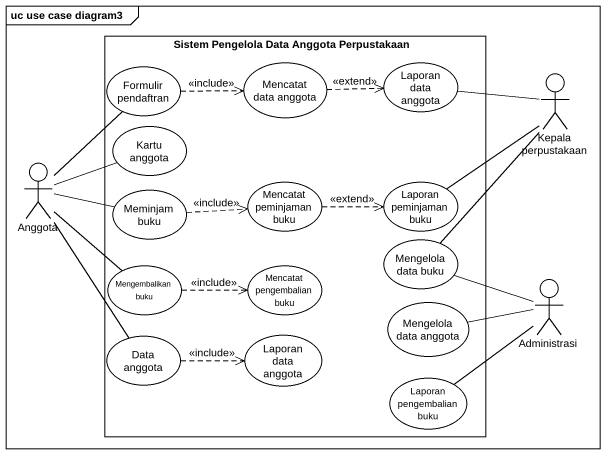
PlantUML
@startuml
mainframe uc use case diagram3
rectangle "Sistem Pengelola Data Anggota Perpustakaan" as Sistem_Pengelola_Data {
  usecase "Formulir pendaftran" as Formulir_pendaftran
  usecase "Mencatat data anggota" as Mencatat_data_anggota
  usecase "Laporan data anggota" as Laporan_data_anggota
  usecase "Kartu anggota" as Kartu_anggota
  usecase "Mencatat peminjaman buku" as Mencatat_peminjaman_buku
  usecase "Laporan peminjaman buku" as Laporan_peminjaman_buku
  usecase "Meminjam buku" as Meminjam_buku
  usecase "Mengembalikan buku" as Mengembalikan_buku
  usecase "Mencatat pengembalian buku" as Mencatat_pengembalian_buku
  usecase "Mengelola data buku" as Mengelola_data_buku
  usecase "Mengelola data anggota" as Mengelola_data_anggota
  usecase "Data anggota" as Data_anggota
  usecase "Laporan data anggota" as Laporan_data_anggota_2
  usecase "Laporan pengembalian buku" as Laporan_pengembalian_buku
}
actor "Kepala perpustakaan" as Kepala_perpustakaan
actor Anggota
actor Administrasi
Formulir_pendaftran .right.> Mencatat_data_anggota : <<include>>
Formulir_pendaftran -- Anggota
Mencatat_data_anggota .right.> Laporan_data_anggota : <<extend>>
Laporan_data_anggota -right- Kepala_perpustakaan
Kartu_anggota -left- Anggota
Mencatat_peminjaman_buku .right.> Laporan_peminjaman_buku : <<extend>>
Laporan_peminjaman_buku -up- Kepala_perpustakaan
Meminjam_buku -left- Anggota
Meminjam_buku .right.> Mencatat_peminjaman_buku : <<include>>
Mengembalikan_buku -up- Anggota
Mengembalikan_buku .right.> Mencatat_pengembalian_buku : <<include>>
Mengelola_data_buku -up- Kepala_perpustakaan
Mengelola_data_buku -right- Administrasi
Mengelola_data_anggota -right- Administrasi
Data_anggota -up- Anggota
Data_anggota .right.> Laporan_data_anggota_2 : <<include>>
Laporan_pengembalian_buku -up- Administrasi
@enduml
